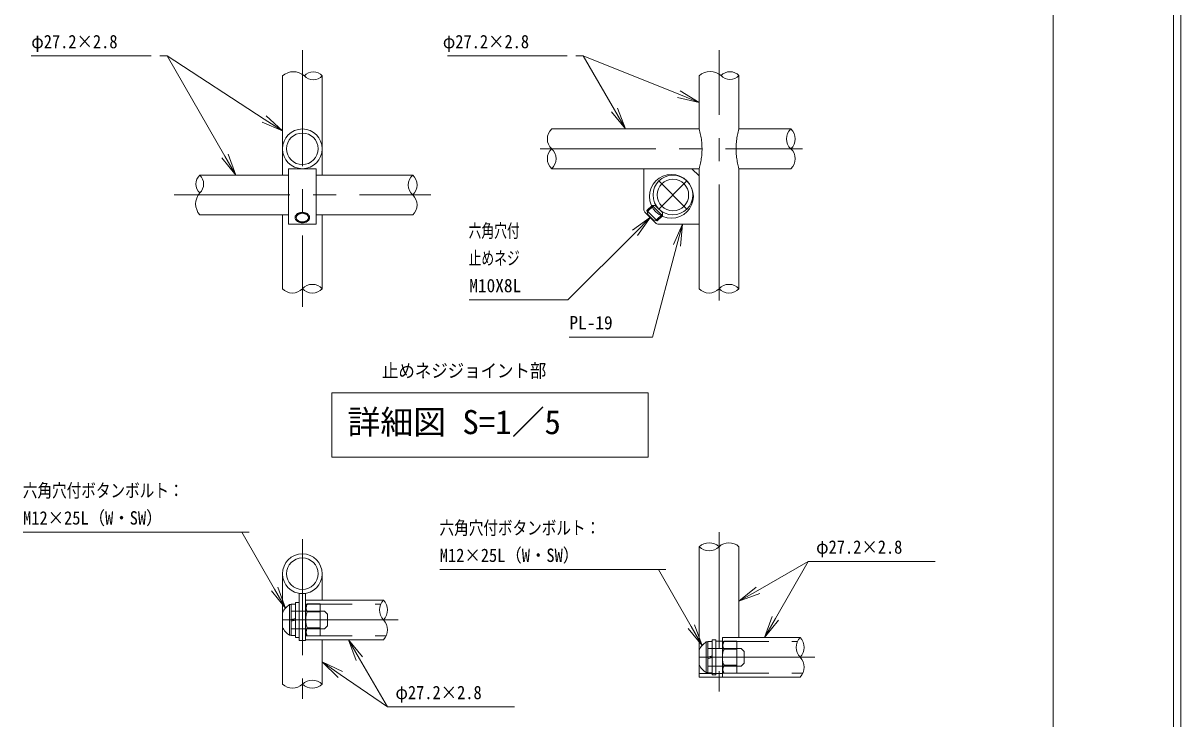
# Model space of a CAD drawing. Units: millimetres, scale not verified, with parts at other scales. Extents: x 0 to 420, y 0 to 297.
# Drawn here: x 261.7 to 420.2, y 134.4 to 229.7 of the extents above; entities that cross this region are included whole.
import ezdxf
from ezdxf.enums import TextEntityAlignment as Align

# ---------------------------------------------------------------- set-up
doc = ezdxf.new("R2010")
doc.units = ezdxf.units.MM
doc.header["$LTSCALE"] = 0.5
doc.linetypes.add('USER1', pattern=[50.8, 31.75, -6.35, 6.35, -6.35])
doc.linetypes.add('USER2', pattern=[19.05, 12.7, -6.35])
for name, color, linetype, lineweight in [('DEFPOINTS_3', 7, 'Continuous', 0), ('LY_2', 7, 'Continuous', 0), ('LY_5', 7, 'Continuous', 0), ('LY_6', 7, 'Continuous', 0)]:
    doc.layers.add(name, color=color, linetype=linetype, lineweight=lineweight)
doc.styles.add('ＭＳ ゴシック', font='')
doc.styles.get('ＭＳ ゴシック').set_extended_font_data('MS Gothic')

# ---------------------------------------------------------------- blocks, each defined once
blk = doc.blocks.new('-002-_U2')
at = {"color": 7, "linetype": 'Continuous', "lineweight": 0}
for p, q in [((-1, 0.1667), (0, 0)), ((0, 0), (-1, 0)), ((-1, -0.1667), (0, 0))]:
    blk.add_line(p, q, dxfattribs=at)

msp = doc.modelspace()

# ---------------------------------------------------------------- linework, layer by layer
at = {"layer": 'DEFPOINTS_3'}
msp.add_line((420.25, 0), (420.25, 297), dxfattribs=at)
at = {"layer": 'LY_2'}
msp.add_line((402.75, 15), (402.75, 282), dxfattribs=at)
at = {"layer": 'LY_5'}
for p, q in [((419.248, 0.0399), (419.248, 296.9601)), ((297.2382, 222.4926), (297.2382, 208.8905)), ((302.6782, 222.4926), (302.6782, 208.8905)), ((354.2963, 222.4925), (354.2963, 215.2125)), ((359.7363, 215.2125), (359.7363, 222.5125)), ((354.2963, 215.2125), (334.103, 215.2125)), ((354.2963, 215.2125), (354.3507, 215.0131)), ((354.3507, 215.0131), (354.4012, 214.8125)), ((354.4012, 214.8125), (354.4477, 214.6107)), ((354.4477, 214.6107), (354.4902, 214.4078)), ((354.4902, 214.4078), (354.5286, 214.204)), ((354.5286, 214.204), (354.5629, 213.9993)), ((359.504, 214.204), (359.4697, 213.9993)), ((359.5424, 214.4078), (359.504, 214.204)), ((359.5849, 214.6107), (359.5424, 214.4078)), ((359.6314, 214.8125), (359.5849, 214.6107)), ((359.6819, 215.0131), (359.6314, 214.8125)), ((359.7363, 215.2125), (359.6819, 215.0131)), ((366.8452, 215.2125), (359.7363, 215.2125)), ((354.5629, 213.9993), (354.5931, 213.794)), ((354.5931, 213.794), (354.619, 213.588)), ((354.619, 213.588), (354.6406, 213.3815)), ((354.6406, 213.3815), (354.6579, 213.1745)), ((354.6579, 213.1745), (354.6708, 212.9673)), ((354.6708, 212.9673), (354.6793, 212.7599)), ((354.6793, 212.7599), (354.6833, 212.5524)), ((354.6833, 212.5524), (354.6827, 212.3449)), ((359.3533, 212.7599), (359.3493, 212.5524)), ((359.3493, 212.5524), (359.3499, 212.3449)), ((359.3618, 212.9673), (359.3533, 212.7599)), ((359.3747, 213.1745), (359.3618, 212.9673)), ((359.392, 213.3815), (359.3747, 213.1745)), ((359.4136, 213.588), (359.392, 213.3815)), ((359.4395, 213.794), (359.4136, 213.588)), ((359.4697, 213.9993), (359.4395, 213.794)), ((354.5587, 210.9424), (354.5245, 210.7452)), ((354.5888, 211.1403), (354.5587, 210.9424)), ((354.6148, 211.3389), (354.5888, 211.1403)), ((354.6368, 211.5379), (354.6148, 211.3389)), ((354.6547, 211.7374), (354.6368, 211.5379)), ((354.6683, 211.9373), (354.6547, 211.7374)), ((354.6776, 212.1375), (354.6683, 211.9373)), ((354.6827, 212.3449), (354.6776, 212.1375)), ((359.3499, 212.3449), (359.355, 212.1375)), ((359.355, 212.1375), (359.3643, 211.9373)), ((359.3643, 211.9373), (359.3779, 211.7374)), ((359.3779, 211.7374), (359.3958, 211.5379)), ((359.3958, 211.5379), (359.4177, 211.3389)), ((359.4177, 211.3389), (359.4438, 211.1403)), ((359.4438, 211.1403), (359.4739, 210.9424)), ((359.4739, 210.9424), (359.508, 210.7452)), ((298.058, 209.7725), (301.8583, 209.7725)), ((298.058, 209.7725), (298.058, 202.1725)), ((301.8583, 209.7725), (301.8583, 209.2925)), ((301.8583, 209.2925), (301.8583, 202.1725)), ((354.2963, 209.7725), (334.103, 209.7725)), ((346.6963, 209.7725), (353.2963, 209.7725)), ((346.6963, 204.2211), (346.6963, 209.7725)), ((354.2963, 208.7725), (353.2963, 209.7725)), ((354.3495, 209.965), (354.2963, 209.7725)), ((354.2963, 193.3316), (354.2963, 209.7725)), ((354.3989, 210.1586), (354.3495, 209.965)), ((354.4446, 210.3532), (354.3989, 210.1586)), ((354.4865, 210.5488), (354.4446, 210.3532)), ((354.5245, 210.7452), (354.4865, 210.5488)), ((359.508, 210.7452), (359.5461, 210.5488)), ((359.5461, 210.5488), (359.588, 210.3532)), ((359.588, 210.3532), (359.6337, 210.1586)), ((359.6337, 210.1586), (359.6831, 209.965)), ((359.6831, 209.965), (359.7363, 209.7725)), ((359.7363, 193.3316), (359.7363, 209.7725)), ((366.8452, 209.7725), (359.7363, 209.7725)), ((285.9031, 208.8905), (298.058, 208.8905)), ((301.8583, 208.8905), (315.0641, 208.8905)), ((354.2963, 202.1725), (354.2963, 208.7725)), ((285.9031, 203.4505), (298.058, 203.4505)), ((297.2382, 203.4505), (297.2382, 193.3316)), ((299.1237, 203.1242), (299.1206, 203.0725)), ((299.1206, 203.0725), (299.1237, 203.0209)), ((299.1333, 203.1754), (299.1237, 203.1242)), ((299.1237, 203.0209), (299.1333, 202.9697)), ((299.1491, 203.2258), (299.1333, 203.1754)), ((299.1333, 202.9697), (299.1491, 202.9193)), ((299.1711, 203.2751), (299.1491, 203.2258)), ((299.1491, 202.9193), (299.1711, 202.87)), ((299.199, 203.3228), (299.1711, 203.2751)), ((299.2328, 203.3687), (299.199, 203.3228)), ((299.272, 203.4123), (299.2328, 203.3687)), ((299.3165, 203.4532), (299.272, 203.4123)), ((299.3659, 203.4913), (299.3165, 203.4532)), ((299.4198, 203.5263), (299.3659, 203.4913)), ((299.4777, 203.5577), (299.4198, 203.5263)), ((299.5394, 203.5855), (299.4777, 203.5577)), ((299.6042, 203.6093), (299.5394, 203.5855)), ((299.6717, 203.6291), (299.6042, 203.6093)), ((299.7414, 203.6446), (299.6717, 203.6291)), ((299.8127, 203.6558), (299.7414, 203.6446)), ((299.8852, 203.6626), (299.8127, 203.6558)), ((299.9582, 203.6648), (299.8852, 203.6626)), ((300.0312, 203.6626), (299.9582, 203.6648)), ((300.1036, 203.6558), (300.0312, 203.6626)), ((300.1749, 203.6446), (300.1036, 203.6558)), ((300.2446, 203.6291), (300.1749, 203.6446)), ((300.3121, 203.6093), (300.2446, 203.6291)), ((300.377, 203.5855), (300.3121, 203.6093)), ((300.4386, 203.5577), (300.377, 203.5855)), ((300.4966, 203.5263), (300.4386, 203.5577)), ((300.5504, 203.4913), (300.4966, 203.5263)), ((300.5998, 203.4532), (300.5504, 203.4913)), ((300.6443, 203.4123), (300.5998, 203.4532)), ((300.6835, 203.3687), (300.6443, 203.4123)), ((300.7173, 203.3228), (300.6835, 203.3687)), ((300.7452, 203.2751), (300.7173, 203.3228)), ((300.7672, 203.2258), (300.7452, 203.2751)), ((300.7452, 202.87), (300.7672, 202.9193)), ((300.783, 203.1754), (300.7672, 203.2258)), ((300.7672, 202.9193), (300.783, 202.9697)), ((300.7926, 203.1242), (300.783, 203.1754)), ((300.783, 202.9697), (300.7926, 203.0209)), ((300.7958, 203.0725), (300.7926, 203.1242)), ((300.7926, 203.0209), (300.7958, 203.0725)), ((301.8583, 203.4505), (315.0641, 203.4505)), ((302.6782, 203.4505), (302.6782, 193.3316)), ((346.872, 203.7968), (348.3206, 202.3483)), ((301.8583, 202.1725), (298.058, 202.1725)), ((299.1711, 202.87), (299.199, 202.8222)), ((299.199, 202.8222), (299.2328, 202.7764)), ((299.2328, 202.7764), (299.272, 202.7328)), ((299.272, 202.7328), (299.3165, 202.6918)), ((299.3165, 202.6918), (299.3659, 202.6537)), ((299.3659, 202.6537), (299.4198, 202.6188)), ((299.4198, 202.6188), (299.4777, 202.5874)), ((299.4777, 202.5874), (299.5394, 202.5596)), ((299.5394, 202.5596), (299.6042, 202.5358)), ((299.6042, 202.5358), (299.6717, 202.516)), ((299.6717, 202.516), (299.7414, 202.5005)), ((299.7414, 202.5005), (299.8127, 202.4893)), ((299.8127, 202.4893), (299.8852, 202.4825)), ((299.8852, 202.4825), (299.9582, 202.4803)), ((299.9582, 202.4803), (300.0312, 202.4825)), ((300.0312, 202.4825), (300.1036, 202.4893)), ((300.1036, 202.4893), (300.1749, 202.5005)), ((300.1749, 202.5005), (300.2446, 202.516)), ((300.2446, 202.516), (300.3121, 202.5358)), ((300.3121, 202.5358), (300.377, 202.5596)), ((300.377, 202.5596), (300.4386, 202.5874)), ((300.4386, 202.5874), (300.4966, 202.6188)), ((300.4966, 202.6188), (300.5504, 202.6537)), ((300.5504, 202.6537), (300.5998, 202.6918)), ((300.5998, 202.6918), (300.6443, 202.7328)), ((300.6443, 202.7328), (300.6835, 202.7764)), ((300.6835, 202.7764), (300.7173, 202.8222)), ((300.7173, 202.8222), (300.7452, 202.87)), ((354.2963, 202.1725), (348.7448, 202.1725)), ((354.2963, 157.9999), (354.2963, 140.1599)), ((359.7363, 157.9999), (359.7363, 145.5814)), ((297.2382, 139.1787), (297.2382, 154.2987)), ((302.6782, 150.6987), (302.6782, 154.2987)), ((299.5082, 151.5787), (300.4082, 151.5787)), ((299.5082, 151.5787), (299.5082, 145.1787)), ((300.4082, 151.5787), (300.4082, 145.1787)), ((300.4082, 150.6987), (311.0746, 150.6987)), ((300.4082, 150.6987), (300.4082, 145.2587)), ((300.4082, 145.1787), (299.5082, 145.1787)), ((300.4082, 145.2587), (311.0746, 145.2587)), ((302.6782, 139.1787), (302.6782, 145.2587)), ((356.5663, 145.0599), (357.4663, 145.0599)), ((356.5663, 145.0599), (356.5663, 140.6599)), ((357.4663, 145.5814), (368.1328, 145.5814)), ((357.4663, 145.5814), (357.4663, 140.1414)), ((357.4663, 145.0599), (357.4663, 140.6599)), ((354.2963, 140.6199), (357.4663, 140.6199)), ((354.2963, 140.1599), (357.4663, 140.1599)), ((357.4663, 140.6599), (356.5663, 140.6599)), ((357.4663, 140.1414), (368.1328, 140.1414))]:
    msp.add_line(p, q, dxfattribs=at)
at = {"layer": 'LY_5', "linetype": 'USER1'}
for p, q in [((299.9582, 226.0126), (299.9582, 190.8625)), ((357.0163, 191.7316), (357.0163, 226.0126)), ((332.503, 212.4925), (368.4452, 212.4925)), ((282.3831, 206.1705), (317.5332, 206.1705)), ((299.9582, 159.0187), (299.9582, 137.1787)), ((357.0163, 159.9999), (357.0163, 138.1599)), ((313.0746, 147.9787), (295.2482, 147.9787)), ((370.1328, 142.8614), (352.3063, 142.8614))]:
    msp.add_line(p, q, dxfattribs=at)
at = {"layer": 'LY_5', "color": 2, "lineweight": 18}
for p, q in [((348.771, 208.0939), (352.6176, 204.2472)), ((348.771, 204.2472), (352.6176, 208.0939)), ((298.962, 203.1342), (298.9582, 203.0725)), ((298.9582, 203.0725), (298.962, 203.0109)), ((298.9733, 203.1953), (298.962, 203.1342)), ((298.962, 203.0109), (298.9733, 202.9498)), ((298.9922, 203.2556), (298.9733, 203.1953)), ((298.9733, 202.9498), (298.9922, 202.8895)), ((299.0185, 203.3144), (298.9922, 203.2556)), ((299.0518, 203.3714), (299.0185, 203.3144)), ((299.0921, 203.4261), (299.0518, 203.3714)), ((299.139, 203.4781), (299.0921, 203.4261)), ((299.1921, 203.5271), (299.139, 203.4781)), ((299.251, 203.5725), (299.1921, 203.5271)), ((299.3154, 203.6142), (299.251, 203.5725)), ((299.3846, 203.6518), (299.3154, 203.6142)), ((299.4582, 203.6849), (299.3846, 203.6518)), ((299.5355, 203.7134), (299.4582, 203.6849)), ((299.6161, 203.737), (299.5355, 203.7134)), ((299.6993, 203.7556), (299.6161, 203.737)), ((299.7845, 203.7689), (299.6993, 203.7556)), ((299.871, 203.777), (299.7845, 203.7689)), ((299.9582, 203.7797), (299.871, 203.777)), ((300.0453, 203.777), (299.9582, 203.7797)), ((300.1318, 203.7689), (300.0453, 203.777)), ((300.217, 203.7556), (300.1318, 203.7689)), ((300.3002, 203.737), (300.217, 203.7556)), ((300.3808, 203.7134), (300.3002, 203.737)), ((300.4582, 203.6849), (300.3808, 203.7134)), ((300.5317, 203.6518), (300.4582, 203.6849)), ((300.6009, 203.6142), (300.5317, 203.6518)), ((300.6653, 203.5725), (300.6009, 203.6142)), ((300.7242, 203.5271), (300.6653, 203.5725)), ((300.7773, 203.4781), (300.7242, 203.5271)), ((300.8242, 203.4261), (300.7773, 203.4781)), ((300.8645, 203.3714), (300.8242, 203.4261)), ((300.8978, 203.3144), (300.8645, 203.3714)), ((300.9241, 203.2556), (300.8978, 203.3144)), ((300.943, 203.1953), (300.9241, 203.2556)), ((300.9241, 202.8895), (300.943, 202.9498)), ((300.9543, 203.1342), (300.943, 203.1953)), ((300.943, 202.9498), (300.9543, 203.0109)), ((300.9582, 203.0725), (300.9543, 203.1342)), ((300.9543, 203.0109), (300.9582, 203.0725)), ((298.9922, 202.8895), (299.0185, 202.8307)), ((299.0185, 202.8307), (299.0518, 202.7737)), ((299.0518, 202.7737), (299.0921, 202.719)), ((299.0921, 202.719), (299.139, 202.667)), ((299.139, 202.667), (299.1921, 202.618)), ((299.1921, 202.618), (299.251, 202.5725)), ((299.251, 202.5725), (299.3154, 202.5309)), ((299.3154, 202.5309), (299.3846, 202.4933)), ((299.3846, 202.4933), (299.4582, 202.4602)), ((299.4582, 202.4602), (299.5355, 202.4317)), ((299.5355, 202.4317), (299.6161, 202.4081)), ((299.6161, 202.4081), (299.6993, 202.3895)), ((299.6993, 202.3895), (299.7845, 202.3762)), ((299.7845, 202.3762), (299.871, 202.3681)), ((299.871, 202.3681), (299.9582, 202.3654)), ((299.9582, 202.3654), (300.0453, 202.3681)), ((300.0453, 202.3681), (300.1318, 202.3762)), ((300.1318, 202.3762), (300.217, 202.3895)), ((300.217, 202.3895), (300.3002, 202.4081)), ((300.3002, 202.4081), (300.3808, 202.4317)), ((300.3808, 202.4317), (300.4582, 202.4602)), ((300.4582, 202.4602), (300.5317, 202.4933)), ((300.5317, 202.4933), (300.6009, 202.5309)), ((300.6009, 202.5309), (300.6653, 202.5725)), ((300.6653, 202.5725), (300.7242, 202.618)), ((300.7242, 202.618), (300.7773, 202.667)), ((300.7773, 202.667), (300.8242, 202.719)), ((300.8242, 202.719), (300.8645, 202.7737)), ((300.8645, 202.7737), (300.8978, 202.8307)), ((300.8978, 202.8307), (300.9241, 202.8895)), ((298.2082, 145.8713), (298.2082, 150.0713)), ((298.2082, 150.0713), (298.4082, 150.0713)), ((298.4082, 150.1287), (299.0082, 150.1287)), ((298.4082, 145.8287), (298.4082, 150.1287)), ((298.4082, 145.8713), (298.4082, 150.0713)), ((299.0082, 150.3787), (299.5082, 150.3787)), ((299.0082, 145.5787), (299.0082, 150.3787)), ((299.0082, 145.8287), (299.0082, 150.1287)), ((299.5082, 145.5787), (299.5082, 150.3787)), ((297.2482, 146.9713), (297.2482, 148.9713)), ((299.0082, 148.1729), (298.4082, 148.0122)), ((299.0082, 147.9452), (298.4082, 147.7844)), ((298.2082, 145.8713), (298.4082, 145.8713)), ((298.4082, 145.8287), (299.0082, 145.8287)), ((299.5082, 145.5787), (299.0082, 145.5787)), ((355.2663, 140.7541), (355.2663, 144.9541)), ((355.2663, 144.9541), (355.4663, 144.9541)), ((355.4663, 145.0114), (356.0663, 145.0114)), ((355.4663, 140.7114), (355.4663, 145.0114)), ((355.4663, 140.7541), (355.4663, 144.9541)), ((356.0663, 145.2614), (356.5663, 145.2614)), ((356.0663, 140.4614), (356.0663, 145.2614)), ((356.0663, 140.7114), (356.0663, 145.0114)), ((356.5663, 140.4614), (356.5663, 145.2614)), ((354.3063, 141.8541), (354.3063, 143.8541)), ((356.0663, 143.0557), (355.4663, 142.8949)), ((356.0663, 142.8279), (355.4663, 142.6672)), ((355.2663, 140.7541), (355.4663, 140.7541)), ((355.4663, 140.7114), (356.0663, 140.7114)), ((356.5663, 140.4614), (356.0663, 140.4614))]:
    msp.add_line(p, q, dxfattribs=at)
at = {"layer": 'LY_5', "linetype": 'USER2'}
for p, q in [((347.1446, 204.0351), (347.8517, 204.7422)), ((347.1931, 203.8539), (348.0814, 204.7422)), ((349.2659, 203.328), (347.8517, 204.7422)), ((347.8517, 204.7422), (348.276, 204.7422)), ((349.2659, 203.7522), (348.276, 204.7422)), ((348.5588, 202.6209), (347.1446, 204.0351)), ((347.1446, 204.0351), (347.2999, 203.4555)), ((347.9793, 202.7762), (347.2999, 203.4555)), ((348.3777, 202.6694), (349.2659, 203.5576)), ((348.5588, 202.6209), (349.2659, 203.328)), ((349.2659, 203.7522), (349.2659, 203.328)), ((348.5588, 202.6209), (347.9793, 202.7762)), ((298.4082, 149.1713), (303.0082, 149.1713)), ((300.6356, 150.1726), (300.4082, 149.7787)), ((300.4082, 150.1387), (310.7002, 150.1387)), ((300.4082, 149.7787), (300.4082, 146.1787)), ((302.4082, 150.1726), (300.6356, 150.1726)), ((302.4082, 149.0756), (300.6356, 149.0756)), ((302.4082, 150.1726), (302.4082, 145.7847)), ((303.0082, 149.1713), (303.4082, 148.7713)), ((303.4082, 148.7713), (303.4082, 147.1713)), ((298.4082, 146.7713), (303.0082, 146.7713)), ((300.6356, 145.7847), (300.4082, 146.1787)), ((302.4082, 146.8817), (300.6356, 146.8817)), ((303.0082, 146.7713), (303.4082, 147.1713)), ((300.4082, 145.8187), (311.4491, 145.8187)), ((302.4082, 145.7847), (300.6356, 145.7847)), ((357.6937, 145.0554), (357.4663, 144.6614)), ((357.4663, 145.0214), (367.7583, 145.0214)), ((357.4663, 144.6614), (357.4663, 141.0614)), ((359.4663, 145.0554), (357.6937, 145.0554)), ((359.4663, 145.0554), (359.4663, 140.6675)), ((355.4663, 144.0541), (360.0663, 144.0541)), ((359.4663, 143.9584), (357.6937, 143.9584)), ((360.0663, 144.0541), (360.4663, 143.6541)), ((360.4663, 143.6541), (360.4663, 142.0541)), ((355.4663, 141.6541), (360.0663, 141.6541)), ((359.4663, 141.7645), (357.6937, 141.7645)), ((360.0663, 141.6541), (360.4663, 142.0541)), ((357.6937, 140.6675), (357.4663, 141.0614)), ((357.4663, 140.7014), (368.5072, 140.7014)), ((359.4663, 140.6675), (357.6937, 140.6675))]:
    msp.add_line(p, q, dxfattribs=at)
at = {"layer": 'LY_5', "lineweight": 18}
for p, q in [((347.295, 179.0772), (303.995, 179.0772)), ((303.995, 179.0772), (303.995, 170.2772)), ((347.295, 170.2772), (347.295, 179.0772)), ((303.995, 170.2772), (347.295, 170.2772))]:
    msp.add_line(p, q, dxfattribs=at)
at = {"layer": 'LY_5'}
for centre, radius in [((299.9582, 212.4925), 2.72), ((350.4963, 205.9725), 3), ((350.6943, 206.1705), 2.72), ((299.9582, 154.2987), 2.72)]:
    msp.add_circle(centre, radius, dxfattribs=at)
at = {"layer": 'LY_5', "color": 2, "lineweight": 18}
for centre in [(299.9582, 212.4925), (350.6943, 206.1705), (299.9582, 154.2987)]:
    msp.add_circle(centre, 2.16, dxfattribs=at)
for centre, radius, start, end in [((298.7342, 220.7588), 2.2899, 49.20982, 130.79018), ((301.4542, 221.3754), 1.6572, 42.38811, 137.61189), ((301.4542, 223.6098), 1.6572, 222.38811, 317.61189), ((355.8036, 220.8045), 2.2631, 49.00186, 131.76412), ((358.5123, 221.3953), 1.6572, 42.38811, 137.61189), ((358.5123, 223.6297), 1.6572, 222.38811, 317.61189), ((335.3443, 213.8525), 1.8413, 132.38811, 227.61189), ((368.0865, 213.8525), 1.8413, 132.38811, 227.61189), ((365.6038, 213.8525), 1.8413, 312.38811, 47.61189), ((335.3443, 211.1325), 1.8413, 132.38811, 227.61189), ((332.8616, 211.1325), 1.8413, 312.38811, 47.61189), ((365.6038, 211.1325), 1.8413, 312.38811, 47.61189), ((287.0203, 207.6665), 1.6572, 132.38811, 227.61189), ((284.7859, 207.6665), 1.6572, 312.38811, 47.61189), ((316.3054, 207.5305), 1.8413, 132.38811, 227.61189), ((313.8227, 207.5305), 1.8413, 312.38811, 47.61189), ((287.6369, 204.9465), 2.2899, 139.20982, 220.79018), ((313.8227, 204.8105), 1.8413, 312.38811, 47.61189), ((301.3182, 192.0903), 1.8413, 42.38811, 137.61189), ((358.3763, 192.0903), 1.8413, 42.38811, 137.61189), ((298.5982, 194.5729), 1.8413, 222.38811, 317.61189), ((301.3182, 194.5729), 1.8413, 222.38811, 317.61189), ((355.6563, 194.5729), 1.8413, 222.38811, 317.61189), ((358.3763, 194.5729), 1.8413, 222.38811, 317.61189), ((355.6563, 156.5719), 1.972, 46.39718, 133.60282), ((358.3763, 156.5719), 1.972, 46.39718, 133.60282), ((355.6563, 159.4279), 1.972, 226.39718, 313.60282), ((312.5026, 149.3387), 1.972, 136.39718, 223.60282), ((309.6466, 149.3387), 1.972, 316.39718, 43.60282), ((299.5042, 147.9713), 2.4677, 121.68134, 156.09448), ((309.6466, 146.6187), 1.972, 316.39718, 43.60282), ((299.5042, 147.9713), 2.4677, 203.90552, 238.31866), ((356.5623, 142.8541), 2.4677, 121.68134, 156.09448), ((369.5608, 144.2214), 1.972, 136.39718, 223.60282), ((366.7048, 144.2214), 1.972, 316.39718, 43.60282), ((366.7048, 141.5014), 1.972, 316.39718, 43.60282), ((356.5623, 142.8541), 2.4677, 203.90552, 238.31866), ((301.3182, 137.7507), 1.972, 46.39718, 133.60282), ((298.5982, 140.6067), 1.972, 226.39718, 313.60282), ((301.3182, 140.6067), 1.972, 226.39718, 313.60282)]:
    msp.add_arc(centre, radius, start, end, dxfattribs=at)
at = {"layer": 'LY_5'}
for centre, start, end in [((347.2963, 204.2211), 180, 225), ((348.7448, 202.7725), 225, 270)]:
    msp.add_arc(centre, 0.6, start, end, dxfattribs=at)
at = {"layer": 'LY_5', "linetype": 'USER2'}
for centre, radius, start, end in [((303.1673, 147.9787), 2.7591, 156.57346, 203.42654), ((301.5856, 149.6241), 1.097, 150.00001, 209.99999), ((301.5856, 146.3332), 1.097, 150.00001, 209.99999), ((358.6437, 144.5069), 1.097, 150.00001, 209.99999), ((360.2255, 142.8614), 2.7591, 156.57346, 203.42654), ((358.6437, 141.216), 1.097, 150.00001, 209.99999)]:
    msp.add_arc(centre, radius, start, end, dxfattribs=at)
at = {"layer": 'LY_6'}
for p, q in [((262.8405, 225.2125), (279.236, 225.2125)), ((281.4263, 225.2125), (280.4263, 225.2125)), ((289.3498, 211.4886), (281.4263, 225.2125)), ((294.7225, 216.5742), (281.4263, 225.2125)), ((319.8404, 225.2125), (336.2359, 225.2125)), ((338.4261, 225.2125), (337.4261, 225.2125)), ((342.6996, 217.8106), (338.4261, 225.2125)), ((351.5116, 219.9685), (338.4261, 225.2125)), ((345.5183, 200.9945), (336.3259, 191.8021)), ((351.2514, 199.2748), (347.8867, 186.7177)), ((322.7973, 191.8021), (335.6256, 191.8021)), ((336.3259, 191.8021), (335.3259, 191.8021)), ((336.501, 186.7177), (346.8867, 186.7177)), ((347.8867, 186.7177), (346.8867, 186.7177)), ((261.7263, 159.9814), (292.6625, 159.9814)), ((291.6477, 159.9814), (290.6477, 159.9814)), ((296.1449, 152.192), (291.6477, 159.9814)), ((362.3344, 152.0286), (369.2073, 155.9967)), ((364.7372, 148.1852), (369.2073, 155.9967)), ((369.2073, 155.9967), (370.2073, 155.9967)), ((370.2073, 155.9967), (386.6027, 155.9967)), ((318.7844, 154.8642), (349.7207, 154.8642)), ((348.7059, 154.8642), (347.7059, 154.8642)), ((353.2031, 147.0748), (348.7059, 154.8642)), ((307.7641, 142.6666), (311.6049, 136.0747)), ((305.1494, 140.5178), (311.6049, 136.0747)), ((311.6049, 136.0747), (312.6049, 136.0747)), ((312.6049, 136.0747), (329.0004, 136.0747))]:
    msp.add_line(p, q, dxfattribs=at)

# ---------------------------------------------------------------- block references
at = {"layer": 'LY_6', "xscale": 3, "yscale": 3}
for p, rotation in [((354.2963, 218.8525), 338.16145), ((344.1996, 215.2125), 300), ((297.2382, 214.9398), 326.98873), ((290.8498, 208.8905), 300), ((347.6396, 203.1158), 45), ((352.0278, 202.1725), 75), ((297.6449, 149.5939), 300), ((359.7363, 150.5286), 210), ((363.2472, 145.5814), 240.21962), ((354.7031, 144.4767), 300), ((306.2538, 145.2587), 120.22752), ((302.6782, 142.2187), 145.46157)]:
    msp.add_blockref('-002-_U2', p, dxfattribs=dict(at, rotation=rotation))

# ---------------------------------------------------------------- texts
at = {"layer": 'LY_5', "style": 'ＭＳ ゴシック'}
msp.add_text('詳細図 S=1／5', height=3.299, dxfattribs=at).set_placement((306.1395, 172.4272), align=Align.BOTTOM_LEFT)
at = {"layer": 'LY_6', "style": 'ＭＳ ゴシック'}
for s, width, p in [('φ27.2×2.8', 0.9, (262.8428, 225.7125)), ('φ27.2×2.8', 0.9, (319.1953, 225.7125)), ('六角穴付', 0.7, (322.7224, 199.8021)), ('止めネジ', 0.7, (322.7224, 196.0521)), ('M10X8L', 0.95, (322.8152, 192.3021)), ('PL-19', 0.95, (336.524, 187.2177)), ('止めネジジョイント部', 0.9, (310.8636, 180.6388)), ('六角穴付ボタンボルト：', 0.8, (261.683, 164.2314)), ('M12×25L（W・SW）', 0.9, (261.7174, 160.4814)), ('六角穴付ボタンボルト：', 0.8, (318.7412, 159.1142)), ('φ27.2×2.8', 0.9, (370.3095, 156.4967)), ('M12×25L（W・SW）', 0.9, (318.7756, 155.3642)), ('φ27.2×2.8', 0.9, (312.7071, 136.5747))]:
    msp.add_text(s, height=1.833, dxfattribs=dict(at, width=width)).set_placement(p, align=Align.BOTTOM_LEFT)

doc.saveas('drawing.dxf')
